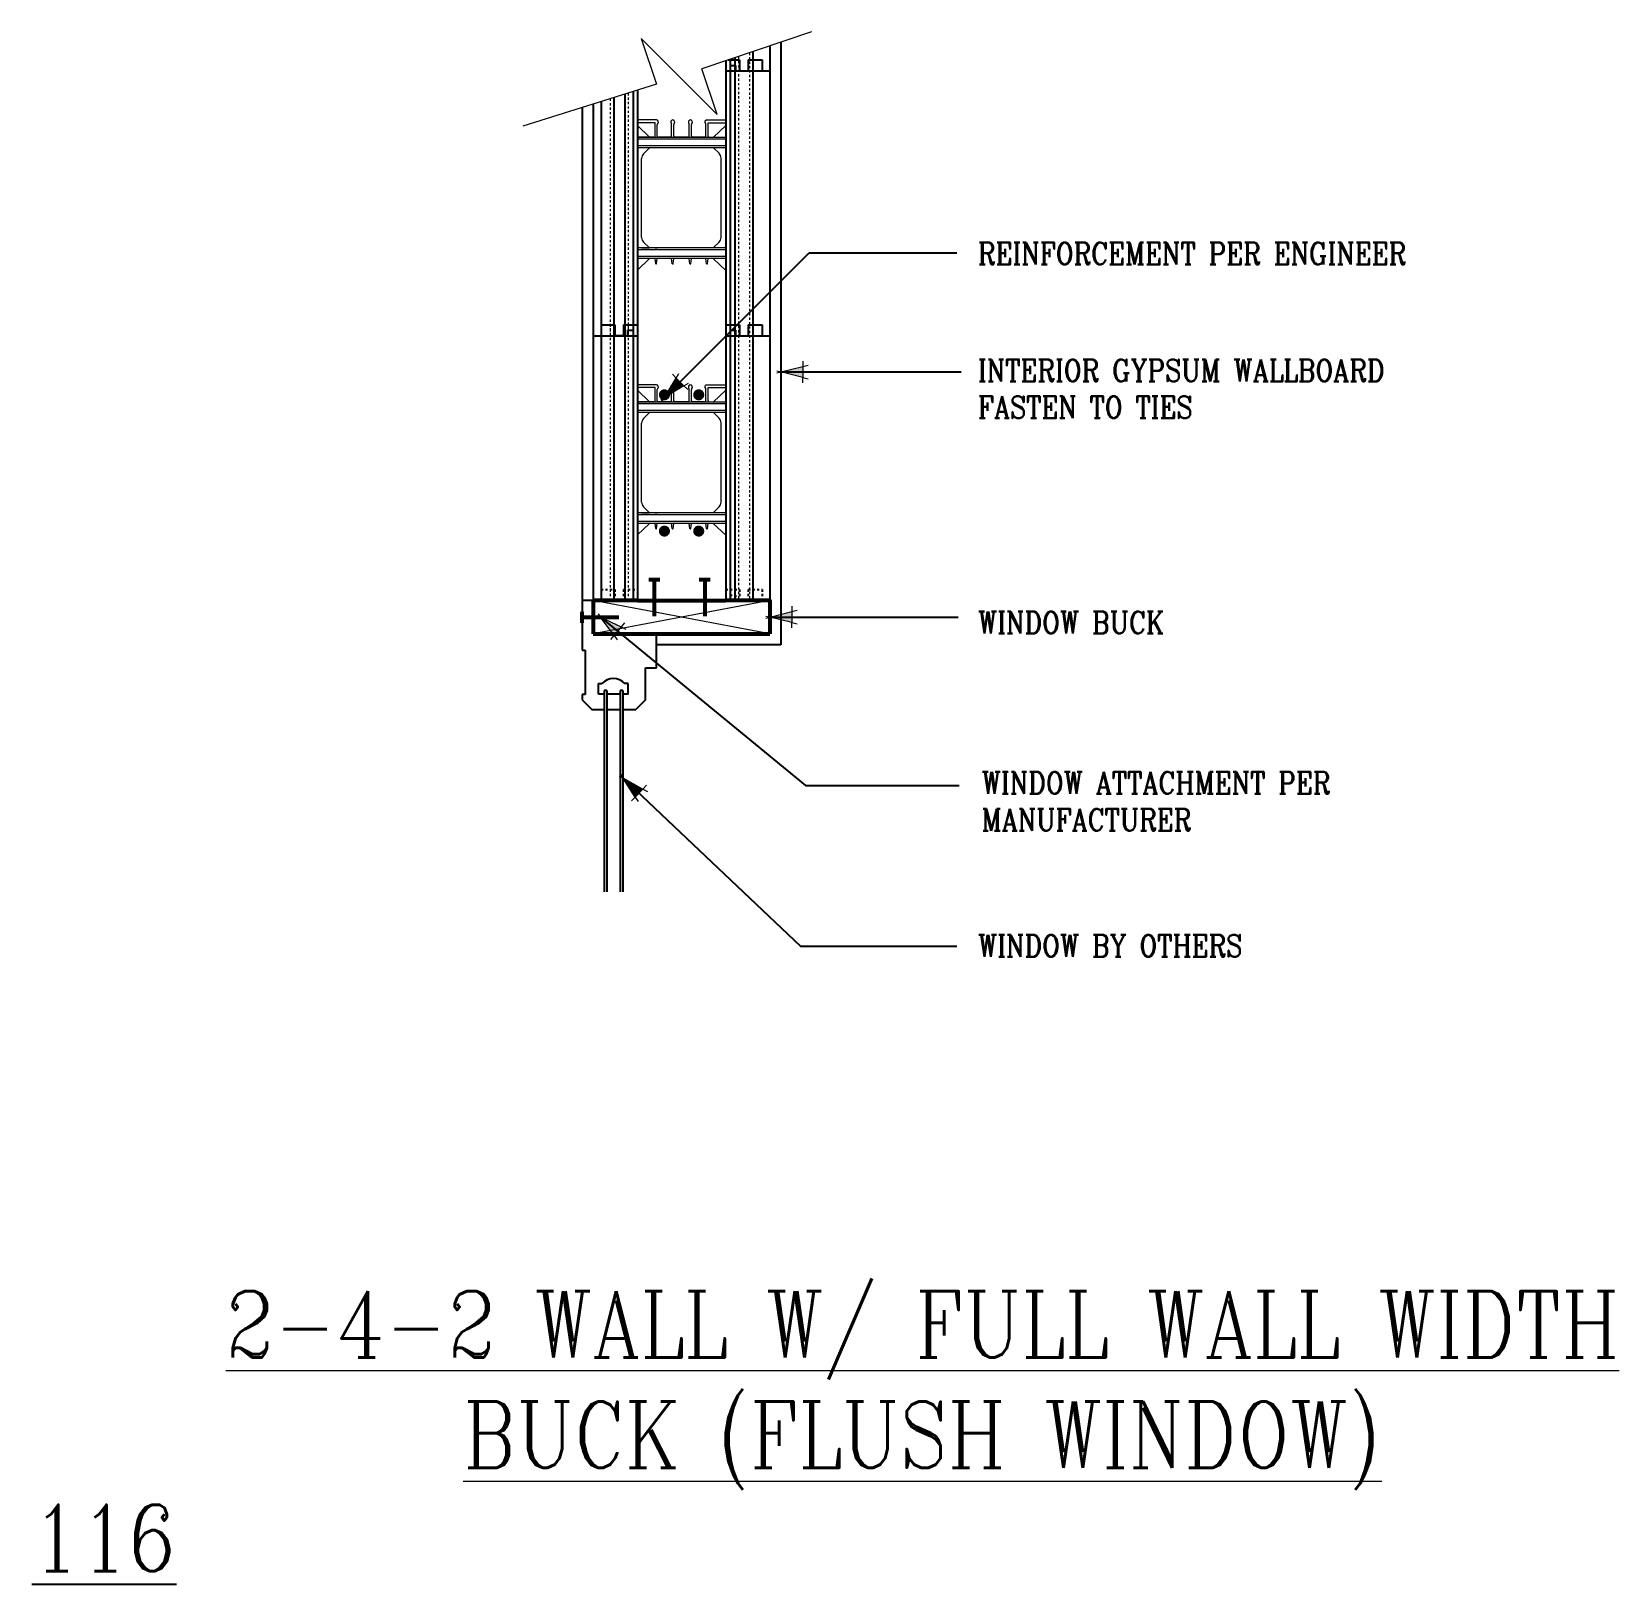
# Model space of a CAD drawing. Header units: inches. Extents: x -16.7 to 55.3, y 17 to 87.3.
import ezdxf

# ---------------------------------------------------------------- set-up
doc = ezdxf.new("R2010")
doc.units = ezdxf.units.IN
doc.header["$MEASUREMENT"] = 0
doc.linetypes.add('DASHED2', pattern=[0.375, 0.25, -0.125])
doc.linetypes.add('HIDDEN', pattern=[0.375, 0.25, -0.125])
doc.layers.get('Defpoints').update_dxf_attribs({"color": 252})
for name, color, linetype, lineweight in [('A2 Hatch', 8, 'Continuous', 9), ('A5 heavy', 5, 'Continuous', 53), ('DETAILS', 7, 'Continuous', 13), ('DIM', 3, 'Continuous', 13)]:
    doc.layers.add(name, color=color, linetype=linetype, lineweight=lineweight)
doc.styles.add('ARCTEXT', font='arctext.shx', dxfattribs={"width": 0.85})
doc.styles.add('RomanC', font='romanc.shx', dxfattribs={"width": 0.85, "height": 5})
doc.dimstyles.new('ARCTEXT 1-1', dxfattribs={"dimscale": 0, "dimtxt": 1, "dimasz": 1, "dimexe": 0.1875, "dimexo": 1, "dimgap": 0.5, "dimtad": 1, "dimdec": 4, "dimzin": 3, "dimdsep": 46, "dimlunit": 4, "dimtxsty": 'ARCTEXT', "dimblk": 'ARCHTICK', "dimcen": 1, "dimclrd": 256, "dimclre": 256, "dimclrt": 256, "dimadec": 0, "dimazin": 0, "dimtfac": 1, "dimtdec": 4, "dimtofl": 0, "dimtmove": 2, "dimatfit": 3, "dimldrblk": 'arrow', "dimfxl": 1, "dimtolj": 1, "dimtzin": 0, "dimarcsym": 0})

# ---------------------------------------------------------------- blocks, each defined once
blk = doc.blocks.new('_ArchTick')
at = {"color": 0, "linetype": 'ByBlock', "const_width": 0.15}
blk.add_lwpolyline([(-0.5, -0.5), (0.5, 0.5)], dxfattribs=at)
blk = doc.blocks.new('arrow')
at = {"layer": 'DIM'}
blk.add_hatch(color=253, dxfattribs=at).paths.add_polyline_path([(-2, 0.5), (-2, -0.5), (0, 0)])
at = {"layer": 'DIM', "lineweight": 9}
for points in [[(-2, 0.98), (-2, 0.5), (-2.47, 0.62)], [(0.37, 0.09), (0, 0)], [(0.37, -0.09), (0, 0)], [(-2, -0.98), (-2, -0.5), (-2.47, -0.62)]]:
    blk.add_lwpolyline(points, dxfattribs=at)
at = {"layer": 'DIM', "lineweight": 15}
blk.add_lwpolyline([(0, 0), (-2, -0.5), (-2, 0.5), (0, 0)], dxfattribs=at)

msp = doc.modelspace()

# ---------------------------------------------------------------- linework, layer by layer
at = {"color": 1}
for p, q in [((16.023, 86.405), (16.023, 73.527)), ((16.788, 86.664), (16.788, 73.527)), ((14.788, 85.986), (14.788, 73.527)), ((14.908, 86.027), (15.413, 86.027)), ((14.988, 86.054), (14.988, 73.527)), ((14.988, 85.777), (15.238, 85.777)), ((15.203, 86.127), (15.203, 73.527)), ((15.238, 85.777), (15.238, 85.527)), ((15.413, 86.027), (15.413, 85.527)), ((15.813, 86.027), (15.813, 85.527)), ((15.813, 86.027), (16.438, 86.027)), ((16.438, 86.027), (16.438, 85.527)), ((14.788, 85.527), (16.788, 85.527)), ((14.788, 85.527), (14.988, 85.527)), ((15.203, 85.527), (16.788, 85.527)), ((9.713, 84.316), (9.713, 73.527)), ((10.213, 84.472), (10.213, 73.527)), ((10.588, 84.589), (10.588, 73.527)), ((10.788, 84.652), (10.788, 73.527)), ((8.788, 84.026), (8.788, 73.527)), ((9.138, 84.136), (9.138, 73.527)), ((8.788, 73.527), (10.788, 73.527)), ((8.788, 73.527), (8.788, 61.527)), ((8.788, 73.527), (10.338, 73.527)), ((9.138, 74.027), (9.763, 74.027)), ((9.138, 74.027), (9.138, 61.527)), ((9.713, 74.027), (9.713, 61.527)), ((10.213, 73.527), (9.713, 73.527)), ((9.763, 74.027), (9.763, 73.527)), ((10.163, 74.027), (10.163, 73.527)), ((10.163, 74.027), (10.788, 74.027)), ((10.213, 74.027), (10.213, 61.527)), ((10.338, 73.777), (10.338, 73.527)), ((10.338, 73.777), (10.588, 73.777)), ((10.588, 73.777), (10.588, 61.527)), ((10.588, 73.527), (10.788, 73.527)), ((10.788, 74.027), (10.788, 61.527)), ((14.788, 74.027), (14.788, 61.527)), ((14.788, 74.027), (15.413, 74.027)), ((14.788, 73.527), (16.788, 73.527)), ((14.788, 73.527), (14.988, 73.527)), ((14.988, 73.777), (14.988, 61.527)), ((14.988, 73.777), (15.238, 73.777)), ((15.203, 73.527), (16.788, 73.527)), ((15.203, 73.527), (15.203, 61.527)), ((15.238, 73.777), (15.238, 73.527)), ((15.413, 74.027), (15.413, 73.527)), ((15.813, 74.027), (15.813, 73.527)), ((15.813, 74.027), (16.438, 74.027)), ((16.023, 73.527), (16.023, 61.527)), ((16.438, 74.027), (16.438, 73.527)), ((16.788, 73.527), (16.788, 61.527)), ((8.788, 61.527), (10.788, 61.527)), ((14.788, 61.527), (16.788, 61.527))]:
    msp.add_line(p, q, dxfattribs=at)
at = {"ltscale": 0.15}
for p, q in [((17.288, 86.834), (17.288, 59.527)), ((8.288, 83.87), (8.288, 59.527)), ((9.763, 73.527), (10.163, 73.527)), ((8.788, 61.527), (8.288, 61.527)), ((11.657, 58.476), (11.657, 60.027)), ((8.288, 59.527), (8.288, 59.277)), ((8.288, 59.277), (8.413, 59.277)), ((8.413, 59.277), (8.413, 57.277)), ((17.288, 59.527), (11.657, 59.527)), ((11.157, 57.027), (11.157, 58.476)), ((11.157, 58.476), (11.657, 58.476)), ((9.031, 57.291), (9.031, 57.773)), ((9.031, 57.773), (9.177, 57.773)), ((10.369, 57.773), (10.222, 57.773)), ((10.369, 57.291), (10.369, 57.773)), ((8.413, 57.277), (8.288, 57.277)), ((8.288, 57.277), (8.288, 57.027)), ((8.288, 57.027), (8.722, 56.592)), ((9.278, 57.291), (9.031, 57.291)), ((9.278, 57.452), (9.278, 48.325)), ((9.403, 57.452), (9.278, 57.452)), ((9.403, 57.452), (9.403, 48.325)), ((10.008, 57.291), (9.403, 57.291)), ((10.008, 57.452), (10.008, 48.325)), ((10.133, 57.452), (10.008, 57.452)), ((10.133, 57.452), (10.133, 48.325)), ((10.369, 57.291), (10.133, 57.291)), ((11.157, 57.027), (10.722, 56.592)), ((8.722, 56.592), (9.278, 56.592)), ((9.403, 56.592), (10.008, 56.592)), ((10.133, 56.592), (10.722, 56.592))]:
    msp.add_line(p, q, dxfattribs=at)
at = {"color": 1, "linetype": 'HIDDEN', "ltscale": 0.02}
for p, q in [((14.908, 86.027), (15.413, 86.027)), ((14.988, 85.777), (15.238, 85.777)), ((15.238, 85.777), (15.238, 85.527)), ((15.413, 86.027), (15.413, 85.527)), ((15.813, 86.027), (15.813, 85.527)), ((15.813, 86.027), (16.438, 86.027)), ((16.438, 86.027), (16.438, 85.527)), ((9.138, 74.027), (9.763, 74.027)), ((9.763, 74.027), (9.763, 73.527)), ((10.163, 74.027), (10.163, 73.527)), ((10.163, 74.027), (10.788, 74.027)), ((14.788, 74.027), (15.413, 74.027)), ((14.988, 73.777), (15.238, 73.777)), ((15.238, 73.777), (15.238, 73.527)), ((15.413, 74.027), (15.413, 73.527)), ((15.813, 74.027), (15.813, 73.527)), ((15.813, 74.027), (16.438, 74.027)), ((16.438, 74.027), (16.438, 73.527)), ((9.138, 62.027), (9.763, 62.027)), ((9.763, 62.027), (9.763, 61.527)), ((10.163, 62.027), (10.163, 61.527)), ((10.163, 62.027), (10.788, 62.027)), ((14.788, 62.027), (15.413, 62.027)), ((15.413, 62.027), (15.413, 61.527)), ((15.813, 62.027), (15.813, 61.527)), ((15.813, 62.027), (16.438, 62.027)), ((16.438, 62.027), (16.438, 61.527)), ((14.988, 61.777), (15.238, 61.777)), ((15.238, 61.777), (15.238, 61.527))]:
    msp.add_line(p, q, dxfattribs=at)
at = {"ltscale": 0.15, "const_width": 0.25}
for points in [[(11.887, 70.852, 1), (12.137, 70.852, 1)], [(13.442, 70.852, 1), (13.692, 70.852, 1)], [(11.887, 64.675, 1), (12.137, 64.675, 1)], [(13.442, 64.675, 1), (13.692, 64.675, 1)]]:
    msp.add_lwpolyline(points, format="xyb", close=True, dxfattribs=at)
at = {"ltscale": 0.15}
msp.add_arc((9.7, 57.25), 0.739, 45, 135, dxfattribs=at)
at = {"layer": 'A2 Hatch', "linetype": 'DASHED2', "ltscale": 0.15}
for p, q in [((15.363, 86.181), (15.363, 73.527)), ((15.863, 86.35), (15.863, 73.527)), ((9.553, 84.266), (9.553, 73.527)), ((10.373, 84.522), (10.373, 73.527)), ((9.553, 74.027), (9.553, 61.527)), ((10.373, 74.027), (10.373, 61.527)), ((15.363, 73.527), (15.363, 61.527)), ((15.863, 73.527), (15.863, 61.527))]:
    msp.add_line(p, q, dxfattribs=at)
at = {"layer": 'A2 Hatch', "ltscale": 0.15}
for p, q in [((16.788, 61.527), (8.788, 60.027)), ((16.788, 60.027), (8.788, 61.527))]:
    msp.add_line(p, q, dxfattribs=at)
at = {"layer": 'A5 heavy', "ltscale": 0.15}
for p, q in [((11.3, 62.483), (11.8, 62.483)), ((11.55, 62.483), (11.55, 60.821)), ((13.591, 62.483), (14.091, 62.483)), ((13.841, 62.483), (13.841, 60.821)), ((8.788, 61.527), (8.788, 60.027)), ((8.788, 61.527), (8.788, 61.527)), ((10.788, 61.527), (14.788, 61.527)), ((16.788, 61.527), (16.788, 60.027)), ((16.788, 61.527), (16.788, 61.527)), ((8.288, 60.521), (8.288, 61.021)), ((8.288, 60.771), (9.949, 60.771)), ((8.788, 60.027), (16.788, 60.027))]:
    msp.add_line(p, q, dxfattribs=at)
for points in [[(10.788, 61.527), (8.788, 61.527), (8.788, 61.527)], [(16.788, 61.527), (16.788, 61.527), (14.788, 61.527)]]:
    msp.add_lwpolyline(points, dxfattribs=at)
at = {"layer": 'DETAILS', "color": 6, "lineweight": 20}
for p, q in [((11.656, 83.306), (10.788, 83.306)), ((11.588, 83.181), (10.788, 83.181)), ((11.338, 82.527), (10.788, 83.057)), ((11.588, 82.577), (11.588, 83.181)), ((11.688, 82.577), (11.688, 83.095)), ((12.338, 82.577), (12.338, 83.095)), ((12.438, 82.577), (12.438, 83.095)), ((13.138, 82.577), (13.138, 83.095)), ((13.238, 82.577), (13.238, 83.095)), ((13.888, 82.577), (13.888, 83.095)), ((13.938, 83.306), (14.788, 83.306)), ((13.988, 82.577), (13.988, 83.181)), ((13.988, 83.181), (14.788, 83.181)), ((14.238, 82.527), (14.788, 83.057)), ((10.788, 82.527), (11.338, 82.527)), ((11.538, 82.527), (10.788, 82.527)), ((10.788, 82.527), (14.788, 82.527)), ((14.788, 82.437), (10.788, 82.437)), ((14.788, 82.137), (10.788, 82.137)), ((14.788, 82.047), (10.788, 82.047)), ((11.338, 82.047), (11.066, 81.775)), ((11.538, 82.527), (11.738, 82.527)), ((12.288, 82.527), (11.738, 82.527)), ((12.288, 82.527), (12.488, 82.527)), ((13.088, 82.527), (12.488, 82.527)), ((13.088, 82.527), (13.288, 82.527)), ((13.838, 82.527), (13.288, 82.527)), ((13.838, 82.527), (14.038, 82.527)), ((14.038, 82.527), (14.238, 82.527)), ((14.238, 82.047), (14.49, 81.795)), ((10.978, 77.981), (10.978, 81.562)), ((14.578, 77.981), (14.578, 81.582)), ((11.328, 77.507), (11.066, 77.769)), ((14.228, 77.507), (14.49, 77.769)), ((14.788, 77.507), (10.788, 77.507)), ((14.788, 77.417), (10.788, 77.417)), ((14.788, 77.117), (10.788, 77.117)), ((14.788, 77.027), (10.788, 77.027)), ((11.328, 77.027), (10.788, 76.506)), ((10.978, 77.507), (11.328, 77.507)), ((11.588, 77.507), (11.688, 77.507)), ((11.618, 76.793), (11.588, 77.027)), ((11.657, 76.793), (11.688, 77.027)), ((12.368, 76.793), (12.338, 77.027)), ((12.407, 76.793), (12.438, 77.027)), ((13.168, 76.793), (13.138, 77.027)), ((13.207, 76.793), (13.238, 77.027)), ((13.918, 76.793), (13.888, 77.027)), ((13.957, 76.793), (13.988, 77.027)), ((14.228, 77.027), (14.788, 76.492)), ((11.656, 71.306), (10.788, 71.306)), ((13.938, 71.306), (14.788, 71.306)), ((11.588, 71.181), (10.788, 71.181)), ((11.338, 70.527), (10.788, 71.057)), ((10.788, 70.527), (11.338, 70.527)), ((11.538, 70.527), (10.788, 70.527)), ((10.788, 70.527), (14.788, 70.527)), ((11.538, 70.527), (11.738, 70.527)), ((11.588, 70.577), (11.588, 71.181)), ((11.688, 70.577), (11.688, 71.095)), ((12.288, 70.527), (11.738, 70.527)), ((12.288, 70.527), (12.488, 70.527)), ((12.338, 70.577), (12.338, 71.095)), ((12.438, 70.577), (12.438, 71.095)), ((13.088, 70.527), (12.488, 70.527)), ((13.088, 70.527), (13.288, 70.527)), ((13.138, 70.577), (13.138, 71.095)), ((13.238, 70.577), (13.238, 71.095)), ((13.838, 70.527), (13.288, 70.527)), ((13.838, 70.527), (14.038, 70.527)), ((13.888, 70.577), (13.888, 71.095)), ((13.988, 70.577), (13.988, 71.181)), ((13.988, 71.181), (14.788, 71.181)), ((14.038, 70.527), (14.238, 70.527)), ((14.238, 70.527), (14.788, 71.057)), ((14.788, 70.437), (10.788, 70.437)), ((14.788, 70.137), (10.788, 70.137)), ((14.788, 70.047), (10.788, 70.047)), ((11.338, 70.047), (11.066, 69.775)), ((14.238, 70.047), (14.49, 69.795)), ((10.978, 65.981), (10.978, 69.562)), ((14.578, 65.981), (14.578, 69.582)), ((14.788, 65.507), (10.788, 65.507)), ((10.978, 65.507), (11.328, 65.507)), ((11.328, 65.507), (11.066, 65.769)), ((11.588, 65.507), (11.688, 65.507)), ((14.228, 65.507), (14.49, 65.769)), ((14.788, 65.417), (10.788, 65.417)), ((14.788, 65.117), (10.788, 65.117)), ((14.788, 65.027), (10.788, 65.027)), ((11.328, 65.027), (10.788, 64.506)), ((11.618, 64.793), (11.588, 65.027)), ((11.657, 64.793), (11.688, 65.027)), ((12.368, 64.793), (12.338, 65.027)), ((12.407, 64.793), (12.438, 65.027)), ((13.168, 64.793), (13.138, 65.027)), ((13.207, 64.793), (13.238, 65.027)), ((13.918, 64.793), (13.888, 65.027)), ((13.957, 64.793), (13.988, 65.027)), ((14.228, 65.027), (14.788, 64.492))]:
    msp.add_line(p, q, dxfattribs=at)
for centre, radius, start, end in [((11.65, 83.215), 0.0912, 307.48633, 93.47657), ((11.749, 83.099), 0.0619, 134.99032, 183.92634), ((12.388, 83.212), 0.0936, 311.72787, 228.27213), ((12.238, 83.095), 0.1, 0, 28.69724), ((12.538, 83.095), 0.1, 151.30276, 180), ((13.188, 83.212), 0.0936, 311.72787, 228.27213), ((13.038, 83.095), 0.1, 0, 28.69724), ((13.338, 83.095), 0.1, 151.30276, 180), ((13.938, 83.212), 0.0936, 90, 228.27204), ((13.775, 83.091), 0.112, 1.59973, 27.09751), ((11.538, 82.577), 0.05, 270, 0), ((11.738, 82.577), 0.05, 180, 270), ((12.288, 82.577), 0.05, 270, 0), ((12.488, 82.577), 0.05, 180, 270), ((13.088, 82.577), 0.05, 270, 0), ((13.288, 82.577), 0.05, 180, 270), ((13.838, 82.577), 0.05, 270, 0), ((14.038, 82.577), 0.05, 180, 270), ((11.278, 81.562), 0.3, 135, 180), ((14.278, 81.582), 0.3, 0, 45), ((11.278, 77.981), 0.3, 180, 225), ((14.278, 77.981), 0.3, 315, 0), ((11.638, 76.797), 0.02, 191.30993, 348.69007), ((12.388, 76.797), 0.02, 191.30993, 348.69007), ((13.188, 76.797), 0.02, 191.30993, 348.69007), ((13.938, 76.797), 0.02, 191.30993, 348.69007), ((11.65, 71.215), 0.0912, 307.48633, 93.47657), ((12.388, 71.212), 0.0936, 311.72787, 228.27213), ((13.188, 71.212), 0.0936, 311.72787, 228.27213), ((13.938, 71.212), 0.0936, 90, 228.27204), ((11.538, 70.577), 0.05, 270, 0), ((11.749, 71.099), 0.0619, 134.99032, 183.92634), ((11.738, 70.577), 0.05, 180, 270), ((12.288, 70.577), 0.05, 270, 0), ((12.238, 71.095), 0.1, 0, 28.69724), ((12.538, 71.095), 0.1, 151.30276, 180), ((12.488, 70.577), 0.05, 180, 270), ((13.088, 70.577), 0.05, 270, 0), ((13.038, 71.095), 0.1, 0, 28.69724), ((13.338, 71.095), 0.1, 151.30276, 180), ((13.288, 70.577), 0.05, 180, 270), ((13.838, 70.577), 0.05, 270, 0), ((13.775, 71.091), 0.112, 1.59973, 27.09751), ((14.038, 70.577), 0.05, 180, 270), ((11.278, 69.562), 0.3, 135, 180), ((14.278, 69.582), 0.3, 0, 45), ((11.278, 65.981), 0.3, 180, 225), ((14.278, 65.981), 0.3, 315, 0), ((11.638, 64.797), 0.02, 191.30993, 348.69007), ((12.388, 64.797), 0.02, 191.30993, 348.69007), ((13.188, 64.797), 0.02, 191.30993, 348.69007), ((13.938, 64.797), 0.02, 191.30993, 348.69007)]:
    msp.add_arc(centre, radius, start, end, dxfattribs=at)
at = {"layer": 'DIM'}
for p, q in [((18.672, 87.303), (13.702, 85.618)), ((10.957, 86.995), (11.659, 84.925)), ((14.404, 83.548), (10.957, 86.995)), ((11.659, 84.925), (5.591, 83.026)), ((14.404, 83.548), (13.702, 85.618))]:
    msp.add_line(p, q, dxfattribs=at)

# ---------------------------------------------------------------- texts
at = {"layer": 'Defpoints', "insert": (-13.388, 20.553), "char_height": 3, "width": 90.08, "attachment_point": 2, "style": 'RomanC'}
msp.add_mtext('{\\L116\\P}\\P            ', dxfattribs=at)
at = {"layer": 'DIM', "color": 3, "char_height": 1, "width": 22.68955, "attachment_point": 1, "style": 'RomanC'}
for s, insert in [('REINFORCEMENT PER ENGINEER', (26.222, 77.75)), ('INTERIOR GYPSUM WALLBOARD FASTEN TO TIES', (26.222, 72.457)), ('WINDOW BUCK', (26.222, 61.029)), ('WINDOW ATTACHMENT PER MANUFACTURER', (26.391, 53.764)), ('WINDOW BY OTHERS', (26.222, 46.387))]:
    msp.add_mtext(s, dxfattribs=dict(at, insert=insert))
at = {"layer": 'DIM', "insert": (23.709, 30.232), "char_height": 3, "width": 71.4165, "attachment_point": 2, "style": 'RomanC'}
msp.add_mtext('{\\L2-4-2 WALL W/ FULL WALL WIDTH BUCK (FLUSH WINDOW)}\\P               ', dxfattribs=at)

# ---------------------------------------------------------------- leaders
at = {"layer": 'DIM', "ltscale": 0.15}
for points in [[(12.012, 70.727), (18.576, 77.292), (25.265, 77.292)], [(17.288, 71.886), (25.466, 71.886)], [(16.788, 60.777), (25.331, 60.777)], [(9.118, 60.771), (18.41, 53.154), (25.367, 53.154)], [(10.133, 53.494), (18.184, 45.871), (25.264, 45.871)]]:
    msp.add_leader(points, dimstyle='ARCTEXT 1-1', override={"dimscale": 1, "dimasz": 0.5, "dimtad": 0}, dxfattribs=at)

doc.saveas('drawing.dxf')
